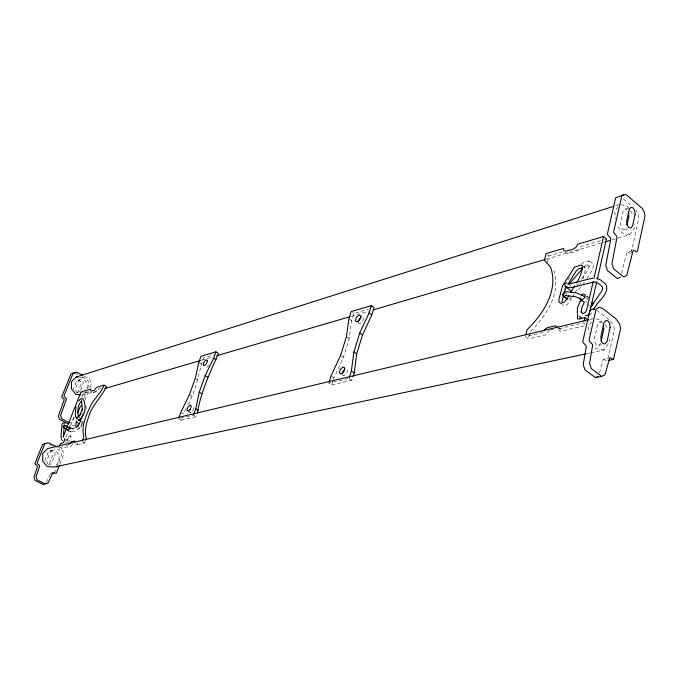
<?xml version="1.0" encoding="UTF-8"?>
<svg xmlns="http://www.w3.org/2000/svg" width="679" height="679" viewBox="0 0 679 679"><rect width="100%" height="100%" fill="white"/><g stroke="black" fill="none" stroke-linecap="round" stroke-linejoin="round"><path stroke-width="0.51" stroke-dasharray="3.4 2.55" d="M87.124 388.396L87.175 383.27L82.668 377.711L79.893 377.414M81.828 422.822L81.582 426.047L75.878 430.97L74.682 431.717L70.429 431.173M86.012 408.834L86.174 406.263L83.806 404.939M82.88 413.732L83.135 411.661M333.279 379.586L343.387 357.298L349.21 338.524L351.663 320.641L353.895 313.46L368.026 309.293M75.564 443.735L77.185 444.609L77.474 442.861M67.153 441.214L67.34 440.136L64.946 438.846M187.913 404.65C196.384 390.204 198.421 373.458 203.496 357.833L213.478 354.888M586.8 296.027L588.311 297.207L587.658 300.211L584.899 302.359M631.181 252.894L638.88 217.713L637.776 213.308L636.164 210.414M543.03 332.498L525.368 336.674L528.381 338.889L530.121 331.904C546.171 316.244 561.72 292.742 553.555 269.538M547.325 262.535L548.971 255.907L562.535 251.909M621.506 273.255L626.819 252.529L631.843 250.67M67.603 442.513L69.912 440.561L71.015 436.41L70.54 435.587L69.054 435.315L67.628 439.678L68.087 438.923L66.831 439.984L66.16 439.746M82.388 421.336L82.117 422.338L81.599 421.447M599.515 372.941L603.173 359.734L603.801 359.03L607.425 358.283M348.047 378.636L328.806 383.185L331.632 384.993L333.007 380.486M331.632 384.993L351.909 380.24L352.766 377.482M178.518 418.748L181.132 420.25L181.76 418.459M181.132 420.25L196.07 416.753L196.723 414.928M77.185 444.609L84.476 442.903L85.206 441.019M83.271 421.286L81.769 425.122L79.214 428.534L75.802 427.218M59.998 447.41L61.594 448.259L62.892 444.974M65.863 437.454L68.189 431.572M70.514 425.682L73.994 416.847M81.752 397.223L83.296 393.294L90.248 391.248M54.312 473.212L61.568 454.786C61.416 451.671 59.073 449.379 56.323 448.25M83.899 398.106L86.191 392.284M87.718 388.405L89.246 384.526C89.11 380.503 85.342 378.458 82.176 376.879M59.939 464.012L63.767 454.293C63.639 450.737 60.652 448.53 57.647 447.274M84.968 400.381L88.414 391.63M89.942 387.743L91.47 383.856C91.325 379.816 87.557 377.77 84.391 376.183M80.546 390.162L83.135 383.643L82.991 381.182L81.811 379.858L80.207 379.595L78.009 380.291L76.32 381.708L73.349 389.152M44.729 460.922L48.141 452.358L49.907 450.822L53.743 450.525L54.965 451.849L55.101 454.387L51.706 462.968L49.94 464.521L47.759 464.996L49.525 463.443L52.92 454.888L52.784 452.35L51.562 451.034L49.907 450.822M582.854 279.23L585.459 269.164L585.205 267.679L582.242 265.319M74.172 417.288L72.152 421.871L70.361 422.542M46.282 482.455L50.102 474.315M186.08 408.385L183.347 413.986L180.741 412.476M571.871 298.064L569.723 301.697L567.152 304.481L564.173 305.652L562.144 304.574M572.405 297.164L574.544 293.532M575.079 292.624L577.753 288.083M579.9 284.459L580.969 282.642M72.602 444.007L71.448 445.95L61.594 448.259M590.671 352.834L604.14 349.965L609.386 342.165L609.19 339.084M589.72 315.472L593.276 310.328M591.553 321.939L588.574 326.234L589.024 333.533M576.539 286.368L579.433 282.235M581.75 278.933L588.107 269.843L589.38 265.073L589.72 266.728L587.691 264.963L585.239 265.489L586.333 265.056L583.719 267.212M580.783 287.2L576.675 291.266M583.185 283.763L584.39 282.04M586.8 278.602L592.767 269.427L593.429 265.124L592.377 263.257L590.671 262.298M612.314 239.789L629.603 234.722L634.517 227.804L634.245 223.917M617.966 206.917L614.826 211.186L615.352 219.062M602.332 321.269L599.633 321.897L597.664 324.265L594.524 338.227L594.999 342.513L596.671 344.847L598.742 345.356L600.72 342.937M567.865 279.663L571.981 274.893M628.482 208.046L624.969 209.149L623.118 211.228L620.479 222.95L620.954 227.024L622.533 229.341L624.493 229.986L626.344 227.872M56.153 464.894L58.903 462.059L58.997 454.624L54.328 449.048M86.454 391.112L82.507 395.093L99.796 390.026M68.163 430.63L70.548 431.929L71.83 430.758L72.611 428.831L69.716 426.777M66.033 440.62L67.34 440.136M206.781 367.271L209.005 365.294M52.079 450.313L50.322 451.849L46.902 460.438L47.038 463.002L48.268 464.317L49.94 464.521M188.007 411.135L190.621 412.662L192.861 410.702L193.956 407.604L192.828 406.475M78.009 380.291L79.604 380.554L80.784 381.87L80.92 384.322L77.975 391.749L76.286 393.192L79.621 391.571M80.207 379.595L78.518 381.029L75.556 388.481L75.692 390.96L76.88 392.284L78.492 392.538M581.547 264.021L584.178 261.848L588.286 260.957L592.377 263.257M50.526 473.407L51.078 472.957M549.931 330.325L547.826 331.683L546.06 334.747L528.381 338.889M74.758 428.831L71.253 428.839M568.849 299.414L570.343 298.701L570.105 297.096M80.911 425.911L82.083 425.444M615.811 205.635L618.841 204.676M624.493 229.986L628.024 228.933M100.848 388.116L99.015 388.66L96.562 391.647L93.668 392.487L91.317 391.155M600.55 240.689L580.715 246.545L578.983 249.541L576.191 251.442L569.036 253.53L566.838 253.106L565.378 251.943M604.522 239.517L606.5 238.932M201.485 360.209L212.671 356.933M350.967 316.397L368.256 311.33M546.213 259.157L604.183 242.174M75.089 425.062L72.322 425.835L69.462 425.207M72.415 428.245L74.308 427.728M589.822 319.495L592.911 318.757M550.635 329.875L553.351 329.23M66.075 445.348L69.029 444.652M180.504 418.272L193.43 415.217L196.07 416.753M585.222 324.044L583.694 322.873L557.527 329.069L560.565 331.352L584.738 325.691M598.742 345.356L602.358 344.576M586.529 353.717L589.635 353.055M71.015 436.41L69.827 436.656L68.613 435.977M604.14 349.965L595.831 348.599L594.21 346.137M583.804 267.424L585.205 267.679M596.009 318.892L602.222 320.047M630.587 253.734L627.404 251.909M629.603 234.722L621.769 232.77L616.736 224.783M599.633 321.897L601.687 322.44L602.791 323.993M620.827 204.617L627.668 206.45L629.866 209.972M557.875 328.152L560.133 328.772L560.565 331.352M624.969 209.149L626.912 209.819M65.091 441.961L66.61 442.487M74.877 373.06L78.509 374.783M586.206 296.367L588.311 297.207M603.801 359.03L606.177 360.549L607.153 360.702L607.781 359.76L614.342 329.782C613.587 320.106 603.402 316.219 597.138 310.532M49.406 444.567L52.003 445.95M82.032 441.579L84.476 442.903M80.971 391.978L83.296 393.294M588.286 260.957L589.932 261.89M189.433 394.728L192.021 396.256M195.314 378.339L197.878 379.875M198.709 362.569L201.247 364.114M358.062 322.746L359.802 323.815L362.603 321.447L363.664 318.01L360.905 316.134M331.012 375.979L333.83 377.787M349.057 378.39L351.909 380.24M342.335 374.978L343.752 375.894L346.587 373.56L347.682 370.004L345.942 368.782M340.595 355.465L343.387 357.298M346.443 336.674L349.21 338.524M92.964 392.012L93.668 392.487M348.921 318.782L351.663 320.641M352.537 312.535L353.895 313.46M565.081 292.624L566.778 293.88M557.858 327.057L560.133 328.772M587.148 303.759L589.525 305.609M585.756 297.597L588.235 299.532M569.588 285.01L571.107 286.198M547.52 254.769L548.971 255.907M623.339 198.93L631.843 206.195M189.5 411.516L190.621 412.662M70.047 431.165L70.548 431.929M605.116 324.486L608.588 329.824M630.409 210.855L633.159 215.26"/><path stroke-width="1.02" d="M577.362 313.97L577.422 307.689L580.537 300.568L582.743 300.992L584.263 302.223L581.496 308.572L581.462 312.62M75.912 406.721L75.361 415.531L75.921 417.432M63.359 436.801L64.132 427.422M353.055 376.565L354.2 372.89L356.713 353.869L362.518 334.883L371.863 314.801L374.087 307.502L371.337 305.601L351.17 311.602L348.921 318.782L346.443 336.674L340.595 355.465L331.012 375.979L329.077 382.285M349.346 377.473L351.357 371.031L353.903 352.011L359.734 333.016L369.104 312.9L371.337 305.601M78.136 426.268L78.594 423.28M76.362 420.98L75.802 427.218L76.812 427.218L79.375 423.806L82.753 414.767M76.668 418.994L76.973 417.008M197.377 413.112C200.755 391.995 209.972 372.788 218.468 353.419L215.914 351.841L200.967 356.288L198.709 362.569L195.314 378.339L189.433 394.728L180.741 412.476L178.84 417.848M193.761 414.309L195.73 408.834L199.261 392.173L205.143 375.623L213.656 358.215L215.914 351.841M580.121 297.674L579.79 299.167L581.878 300.016L584.636 297.852L585.298 294.847L583.193 294.015L581.818 295.093M601.161 340.951L603.818 329.009L603.342 324.766M626.989 224.944L628.949 216.168L628.474 212.137M584.093 321.133L584.891 317.662L587.946 320.004M593.174 281.666L586.563 310.396L585.493 312.306L583.719 313.426L582.344 313.477L582.064 312.391L580.681 311.856M593.887 278.594L603.572 236.521L606.5 238.932L597.35 278.916M589.839 311.729L596.646 281.997M580.358 318.757L580.715 317.229M577.676 314.903L577.396 318.782L578.822 319.113L584.891 317.662M561.856 301.858L565.624 287.955M525.86 334.679L527.108 329.68C543.149 313.978 558.741 290.493 550.627 267.246L544.414 260.252L546.069 253.623L563.502 248.438L563.918 250.78L566.116 251.205L573.271 249.091L576.064 247.19L577.795 244.185L603.572 236.521M79.808 415.336L82.38 408.461M68.613 430.189L63.155 427.218L63.512 425.954L64.403 425.105L70.395 428.373M342.301 373.781L343.124 371.116L344.533 369.953M358.325 321.888L359.115 319.317L361.211 317.543M190.052 409.972L191.351 406.076L190.222 404.947L187.99 406.908L186.886 409.997L188.007 411.135L190.239 409.174M82.397 440.637L83.865 436.86C81.064 426.387 85.851 415.794 90.315 406.492C93.634 398.522 101.332 393.311 103.98 385.137L106.357 386.495C101.765 396.969 92.251 404.862 88.83 416.202C86.42 423.204 84.086 430.834 86.301 438.193L85.571 440.077M77.788 412.79L80.012 407.145L81.472 405.371M59.557 464.979L56.501 472.762L55.933 473.356L53.268 472.508L52.716 472.957L48.039 482.939L45.255 484.059L37.218 479.926L36.106 476.777L39.62 466.134L39.552 465.353L37.218 463.579L37.226 462.688L44.67 444.125L46.927 442.946L48.854 442.937L56.781 446.816M59.523 446.154L60.499 443.693L63.495 442.555L64.76 439.924L64.471 438.592M63.088 437.149L80.971 391.978L90.884 389.033L90.613 390.68L91.317 391.155L94.203 390.306L96.656 387.319L103.98 385.137M592.3 305.55L593.191 303.403L591.765 302.758M589.601 312.756L588.532 314.657L586.758 315.769L585.306 315.54M543.913 330.962L544.796 329.425L547.605 327.609L554.845 325.869L557.103 326.489M568.875 295.747L566.727 299.38L564.147 302.172L561.168 303.352L559.14 302.274L558.859 299.558L562.645 285.638L574.502 267.203L580.842 265.065L582.242 265.319C582.489 271.558 579.925 277.898 576.378 283.024M571.014 292.114L574.765 285.749M69.411 444.007L71.49 441.673L74.359 440.985L75.046 441.545M567.78 284.501L576.42 270.683L578.678 268.85L582.947 267.662M613.493 359.403L620.648 328.356L619.494 323.747L615.675 318.587L603.419 309.004L601.059 307.714L598.691 307.511L596.077 309.225L589.194 339.568L589.287 341.07L592.394 344.295L592.572 345.619L589.55 363.223L591.307 368.646L601.747 376.395L605.031 374.749L609.513 358.427L610.141 357.731L613.493 359.403L608.961 360.328M590.127 307.935L602.044 290.663L602.765 288.431L602.214 286.58L598.055 283.202L595.466 282.099L593.395 282.099L571.362 287.692L567.873 287.599L565.166 286.309L564.69 283.847L566.982 282.761M593.87 309.471C596.748 301.247 610.455 294.075 605.736 284.178L600.567 279.96L596.323 278.152M562.297 294.669L563.731 292.725M564.953 288.948L566.294 287.395M568.977 284.289L582.378 268.765M76.897 418.289L81.013 413.834M78.671 400.907L80.368 399.125L82.117 398.446L83.848 400.245C86.335 407.875 85.248 415.59 78.441 420.394L78.688 419.529L78.772 420.556M81.522 401.281C77.219 404.871 77.779 411.296 78.136 416.219L79.409 417.424M613.791 206.28L76.192 377.015L71.541 381.632L71.456 388.872L76.014 394.448L80.648 394.906M68.443 427.94L69.716 426.777L70.226 427.532L68.163 430.63L67.662 429.866M624.247 194.517L621.794 195.925L613.723 231.48L613.816 232.905L616.77 236.173L616.948 237.438L611.966 263.562L613.663 268.825L623.611 276.888L626.734 275.555L633.032 250.78L633.617 250.169L636.8 252.002L637.386 251.162L645.05 215.837L643.938 211.415L642.317 208.512L626.479 194.898L624.247 194.517L615.649 197.912L607.535 233.33L607.629 234.747L610.574 237.998L610.752 239.254L605.744 265.285L607.433 270.522L617.372 278.534L620.487 277.202M594.779 309.259L592.419 309.047L589.796 310.761L582.879 340.977L582.972 342.471L586.07 345.679L586.257 346.994L583.21 364.521L584.967 369.919L595.39 377.617L597.851 376.395M44.933 483.737L43.083 484.483L35.053 480.359L33.95 477.218L37.455 466.6L37.387 465.819L35.053 464.063L35.07 463.171L42.505 444.66L44.755 443.48L46.681 443.463M69.054 422.788L67.263 423.458L59.48 419.206L58.402 416.125L64.182 399.872L64.115 399.116L61.857 397.334L61.865 396.468L70.871 374.061L73.026 373L74.877 373.06M104.88 388.532L200.466 360.515M216.737 355.745L349.957 316.694M373.34 309.836L545.203 259.463M605.201 241.868L610.285 240.383M566.481 295.17L565.021 295.594L575.571 296.689L581.606 299.447M592.614 278.161L569.426 283.89M62.841 440.391L62.12 440.162M588.786 319.741L47.606 448.573L42.743 453.53L42.633 461.016L47.352 466.617L54.099 467.033L585.493 353.937M595.39 377.617L601.747 376.395M63.155 427.218L63.818 427.15L64.403 425.105M64.98 423.161L62.943 423.059L62.01 424.383L61.008 436.419L61.424 439.262M53.734 473.798L51.748 473.136M565.064 291.622L576.072 292.725L584.101 296.307M76.192 377.015L78.043 377.218M566.88 286.597L565.166 286.309L571.158 291.155M64.87 425.478L67.518 426.904M69.462 422.881L61.67 418.612L60.584 415.523L66.372 399.235L66.296 398.471L64.038 396.68L64.047 395.815L73.06 373.357L75.216 372.287L77.075 372.347L82.549 375.131M78.026 419.427L80.708 420.946M195.73 408.834L198.361 410.371M199.261 392.173L201.858 393.727M205.143 375.623L207.723 377.184M213.656 358.215L216.211 359.785M351.357 371.031L354.2 372.89M353.903 352.011L356.713 353.869M359.734 333.016L362.518 334.883M579.077 316.389L581.538 318.069M369.104 312.9L371.863 314.801M562.679 295.679L567.347 299.15M564.011 296.417L566.566 298.556M76.379 421.54L77.652 422.762M81.336 400.882L81.709 401.467L81.421 400.169L82.549 410.32M580.537 300.568L580.706 301.535M610.115 327.575L607.034 341.562L605.065 343.981L602.986 343.472L601.314 341.13L600.83 336.818L603.962 322.805L605.923 320.42L607.985 320.963L609.64 323.306L610.115 327.575M635.111 214.275L632.522 226.031L630.681 228.144L628.72 227.499L627.133 225.165L626.658 221.074L629.28 209.302L631.122 207.222L633.066 207.893L634.636 210.227L635.111 214.275M344.856 368.162L343.752 371.727L340.917 374.07L339.203 372.839L340.298 369.283L343.124 366.949L344.856 368.162M360.905 316.134L359.845 319.571L357.044 321.939L355.304 320.878L356.373 317.449L359.166 315.081L360.905 316.134M207.519 360.727L206.45 363.732L204.226 365.718L203.089 364.699L204.158 361.703L206.365 359.717L207.519 360.727"/></g></svg>
